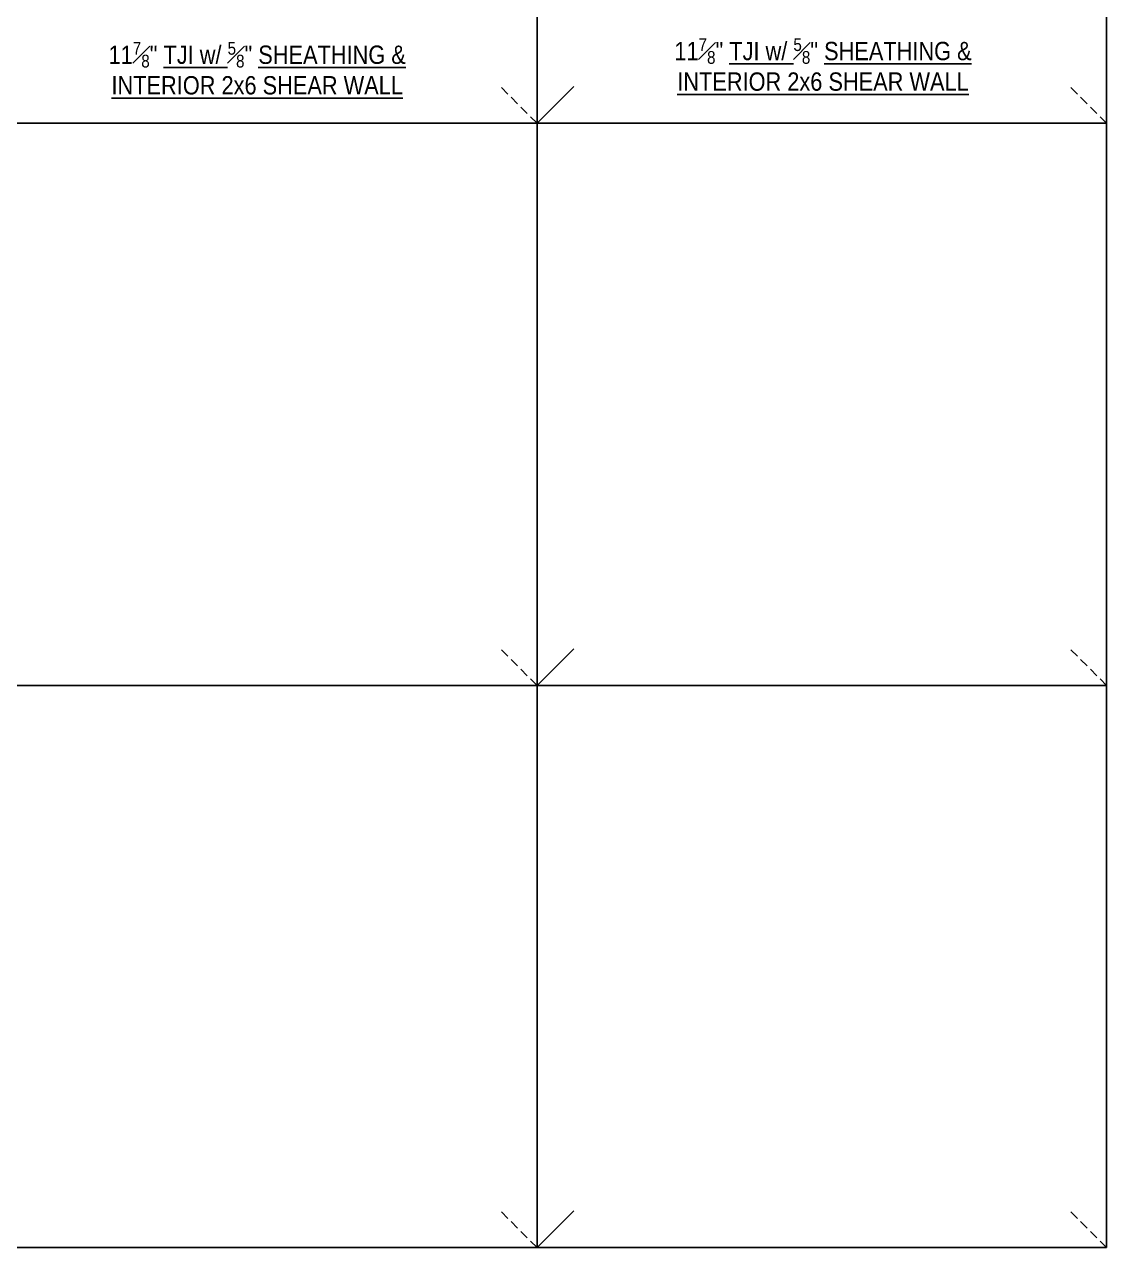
# Model space of a CAD drawing. Header units: inches. Extents: x -2661 to 42767, y -1222 to 9099.
# Drawn here: x -1139.9 to -962.8, y 3147.5 to 3347.7 of the extents above; entities that cross this region are included whole.
import ezdxf

# ---------------------------------------------------------------- set-up
doc = ezdxf.new("R2010")
doc.units = ezdxf.units.IN
doc.header["$LTSCALE"] = 12
doc.header["$MEASUREMENT"] = 0
doc.linetypes.add('HIDDEN2', pattern=[0.1875, 0.125, -0.0625])
doc.layers.get('0').update_dxf_attribs({"linetype": 'CONTINUOUS'})
doc.layers.add('S-ANNO-GRID-NONPLOT', color=251, linetype='CONTINUOUS', plot=False)
doc.layers.add('S-ANNO-NOTE', color=4, linetype='CONTINUOUS')
doc.styles.add('Arial', font='arial.ttf', dxfattribs={"width": 0.85})

# ---------------------------------------------------------------- blocks, each defined once
blk = doc.blocks.new('Se_24x36_STARTERS_GRID')
for p, q in [((-93.21, -92), (-93.21, 276)), ((0, 92), (0, 184)), ((-93.21, 92), (-87.21, 98)), ((-186.42, 92), (-93.21, 92)), ((-93.21, 92), (0, 92)), ((0, 0), (0, 92)), ((-93.21, 0), (-87.21, 6)), ((-186.42, 0), (-93.21, 0)), ((-93.21, 0), (0, 0)), ((0, -92), (0, 0)), ((-93.21, -92), (-87.21, -86)), ((-186.42, -92), (-93.21, -92)), ((-93.21, -92), (0, -92))]:
    blk.add_line(p, q)
at = {"linetype": 'HIDDEN2'}
for p, q in [((-93.21, 92), (-99.21, 98)), ((0, 92), (-6, 98)), ((-93.21, 0), (-99.21, 6)), ((0, 0), (-6, 6)), ((-93.21, -92), (-99.21, -86)), ((0, -92), (-6, -86))]:
    blk.add_line(p, q, dxfattribs=at)

msp = doc.modelspace()

# ---------------------------------------------------------------- block references
at = {"layer": 'S-ANNO-GRID-NONPLOT'}
msp.add_blockref('Se_24x36_STARTERS_GRID', (-962.77277, 3239.54657), dxfattribs=at)

# ---------------------------------------------------------------- texts
at = {"layer": 'S-ANNO-NOTE', "color": 191, "char_height": 3, "width": 65.8560683, "attachment_point": 8, "style": 'Arial'}
for s, insert in [('\\A1;11{\\H0.7x;\\S7#8;}" {\\LTJI w/ \\H0.7x;\\l\\S5#8;\\H1.42857x;"\\L SHEATHING \\H1x;& INTERIOR 2x6 SHEAR WALL}', (-1101.78522, 3336.21902)), ('\\A1;11{\\H0.7x;\\S7#8;}" {\\LTJI w/ \\H0.7x;\\l\\S5#8;\\H1.42857x;"\\L SHEATHING & INTERIOR 2x6 SHEAR WALL}', (-1009.18067, 3336.82357))]:
    msp.add_mtext(s, dxfattribs=dict(at, insert=insert))

doc.saveas('drawing.dxf')
